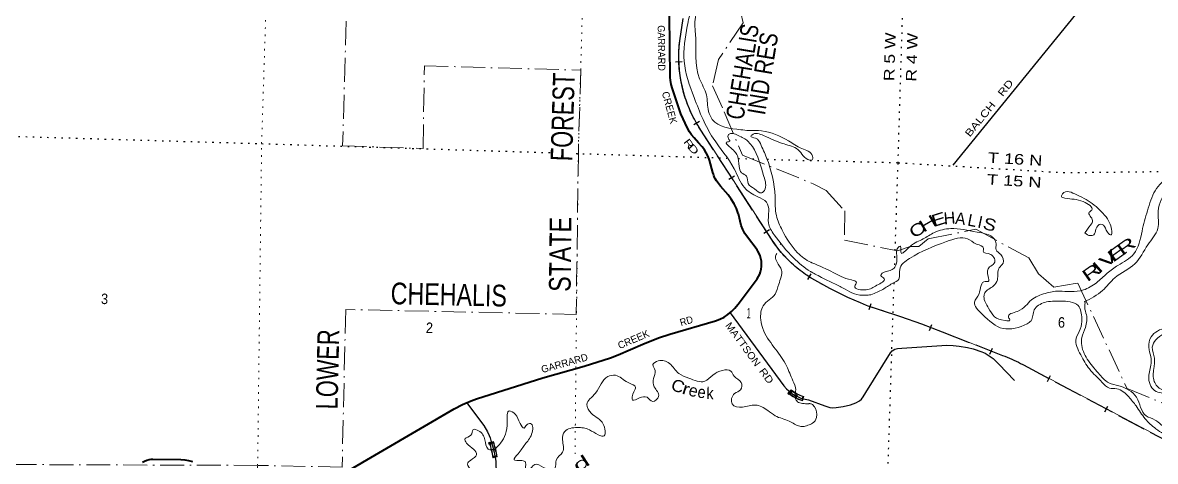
# Model space of a CAD drawing. Header units: feet. Extents: x -757852 to -501257, y -360805 to -170898.
# Drawn here: x -578744 to -559812, y -246280 to -238948 of the extents above; entities that cross this region are included whole.
import ezdxf
from ezdxf.enums import TextEntityAlignment as Align

# ---------------------------------------------------------------- set-up
doc = ezdxf.new("R2010")
doc.units = ezdxf.units.FT
doc.header["$LTSCALE"] = 80
doc.header["$PDMODE"] = 32
doc.header["$PDSIZE"] = 40
for name, pattern in [('DOT_DASHED', [7.7, 5, -1.2, 0.3, -1.2]), ('DOTTED', [1.5, 0.3, -1.2]), ('LONG_DASHED', [7.5, 6, -1.5])]:
    doc.linetypes.add(name, pattern=pattern)
for name, color, linetype, lineweight in [('26', 7, 'Continuous', 40), ('27', 7, 'Continuous', 13), ('29', 7, 'Continuous', 25), ('31', 7, 'Continuous', 13), ('34', 7, 'Continuous', 13), ('39', 7, 'Continuous', 13), ('41', 7, 'Continuous', 13), ('44', 7, 'DOT_DASHED', 13), ('6', 7, 'DOTTED', 25), ('63', 7, 'Continuous', 25), ('7', 7, 'DOTTED', 13)]:
    doc.layers.add(name, color=color, linetype=linetype, lineweight=lineweight)
doc.layers.add('30', color=7, linetype='Continuous')

msp = doc.modelspace()

# ---------------------------------------------------------------- linework, layer by layer
at = {"layer": '26'}
for points in [[(-566812.85, -242054.71), (-566851.98, -241973.29), (-566899.4, -241896.42), (-566954.59, -241824.92), (-567080.14, -241679.94), (-567127.59, -241615.62), (-567146.09, -241590.54), (-567161.48, -241565.62), (-567166.97, -241556.74), (-567184.24, -241520.85), (-567190.01, -241504.73), (-567198.69, -241479.89), (-567205.86, -241454.73), (-567265.45, -241245.65), (-567271.15, -241229.29), (-567291.8, -241173.71), (-567318.15, -241120.6), (-567349.91, -241070.53), (-567385.16, -241025.83), (-567445.24, -240954.34), (-567522.37, -240872.16), (-567563.99, -240823.28), (-567600.26, -240770.32), (-567630.8, -240713.85), (-567631.09, -240713.24), (-567741.59, -240470.29), (-567884.84, -240051.5), (-567903.99, -239981.61), (-567915.74, -239910.1), (-567919.37, -239862.26), (-567932.11, -238816.46)], [(-573354.4, -246466.06), (-571530.01, -245401.56), (-571393.51, -245327.22), (-571249.99, -245267.56), (-571156.1, -245237.66), (-570051.51, -244881.38), (-569358.59, -244688.24), (-568919.36, -244549.72), (-568789.12, -244498.65), (-568380.56, -244322.11), (-568118.35, -244214.44), (-567924.43, -244154.5), (-567165.24, -243933.25), (-567091.74, -243905.04), (-567021.6, -243869.31), (-566955.57, -243826.44), (-566894.39, -243776.91), (-566838.72, -243721.25), (-566789.17, -243660.08), (-566782.62, -243650.92), (-566467.52, -243230.53), (-566444.23, -243192.58), (-566425.03, -243152.41), (-566410.13, -243110.45), (-566399.7, -243067.16), (-566393.85, -243023.02), (-566392.65, -242978.51), (-566396.11, -242934.12), (-566404.19, -242890.33), (-566416.8, -242847.63), (-566433.81, -242806.48), (-566455.03, -242767.33), (-566470.05, -242744.46), (-566629.52, -242533.04), (-566670.69, -242470.83), (-566705.12, -242404.65), (-566732.45, -242335.24), (-566752.38, -242263.35), (-566752.45, -242263.03), (-566781.04, -242144.53), (-566782.45, -242139.76), (-566812.85, -242054.71)], [(-576738.6, -246292.12), (-576704.5, -246274.54), (-576668.74, -246260.62), (-576631.73, -246250.51), (-576593.87, -246244.32), (-576569.07, -246242.45), (-576102.06, -246251.04), (-576035.65, -246254.91), (-575970.01, -246265.69), (-575905.86, -246283.29)]]:
    msp.add_lwpolyline(points, dxfattribs=at)
at = {"layer": '29'}
msp.add_line((-560950.38, -238564.21), (-563195.71, -241326.88), dxfattribs=at)
for points in [[(-566919.42, -243798.81), (-566023.16, -245017.67), (-565978.76, -245066.18), (-565939.04, -245101.82), (-565885.3, -245143.31), (-565831.56, -245176.62), (-565782.5, -245202.92), (-565738.1, -245223.37), (-565704.22, -245233.31), (-565663.34, -245242.07), (-565609.35, -245251.99)], [(-565609.35, -245251.99), (-565337.23, -245349.4), (-565254.34, -245378.11), (-565213.96, -245383.42), (-565148.08, -245380.23), (-565031.19, -245362.16), (-564907.92, -245335.58), (-564818.66, -245302.62), (-564759.15, -245269.67), (-564725.14, -245238.83), (-564697.52, -245199.5), (-564648.63, -245128.27), (-564236.32, -244464.88), (-564208.7, -244430.86), (-564168.31, -244405.34), (-564123.68, -244394.71), (-564049.3, -244388.33), (-563296.94, -244337.31), (-563192.8, -244342.62), (-563088.67, -244352.2), (-562952.65, -244378.77), (-562859.13, -244401.09), (-562712.49, -244451.06), (-562655.11, -244473.39), (-562604.1, -244503.15), (-562525.47, -244560.57), (-562425.57, -244656.24), (-562166.72, -244926.95)], [(-571324.79, -245297), (-571037.3, -245678.61), (-570971.88, -245788.47), (-570946.18, -245846.91), (-570932.16, -245886.07), (-570918.14, -245933.4), (-570890.1, -246022.81), (-570864.4, -246125.08), (-570849.21, -246194.62), (-570841.03, -246242.54), (-570836.36, -246284.03), (-570831.28, -246490.83)]]:
    msp.add_lwpolyline(points, dxfattribs=at)
at = {"layer": '29', "linetype": 'DOTTED', "lineweight": 100}
for centre, radius, start, end in [((-565521.56, -244620.66), 636.34, 230.88771, 253.69054), ((-572758.04, -246544.87), 1938.98, 9.86967, 17.54657)]:
    msp.add_arc(centre, radius, start, end, dxfattribs=at)
at = {"layer": '31'}
for p, q in [((-565946.48, -245143.64), (-565899.5, -245085.18)), ((-565935.23, -245142.41), (-565898.27, -245096.42)), ((-565699.46, -245200.84), (-565716.38, -245257.37)), ((-565689.51, -245195.47), (-565711.01, -245267.33)), ((-570945.09, -245971.41), (-570873.45, -245949.21)), ((-570935.05, -245976.67), (-570878.69, -245959.21)), ((-570810.81, -246206.05), (-570884.69, -246218.99)), ((-570820.08, -246199.54), (-570878.2, -246209.72))]:
    msp.add_line(p, q, dxfattribs=at)
for centre, radius, start, end in [((-565521.56, -244620.66), 673.84, 230.88774, 253.69059), ((-565521.56, -244620.66), 665.84, 231.59097, 252.98715), ((-565521.56, -244620.66), 598.84, 230.88755, 253.69028), ((-565521.56, -244620.66), 606.84, 231.62749, 252.95217), ((-572758.04, -246544.87), 1901.48, 9.86966, 17.54657), ((-572758.04, -246544.87), 1909.48, 10.1089, 17.31153), ((-572758.03, -246544.87), 1968.48, 10.10367, 17.30872), ((-572758.03, -246544.87), 1976.48, 9.86965, 17.54656)]:
    msp.add_arc(centre, radius, start, end, dxfattribs=at)
for p in [(-565935.23, -245142.41), (-570935.05, -245976.67)]:
    msp.add_point(p, dxfattribs=at)
at = {"layer": '34'}
for p, q in [((-567759.76, -239251.28), (-567703.06, -238879.01)), ((-566217.41, -242582.24), (-567408.5, -240741.9)), ((-563373.81, -244117.66), (-562366.87, -244510.25)), ((-562017.26, -244668.97), (-559377.04, -246068.03))]:
    msp.add_line(p, q, dxfattribs=at)
for centre, radius, start, end in [((-565560.83, -239519.8), 2215.26, 173.03771, 213.48163), ((-564465.21, -241427.24), 2098.63, 213.39156, 238.4406), ((-562250.63, -237634.07), 6491.18, 239.36779, 248.62875), ((-571106.95, -264035.57), 21366.44, 68.78127, 72.31473), ((-563169.23, -246741.99), 2371.59, 60.93927, 70.2254)]:
    msp.add_arc(centre, radius, start, end, dxfattribs=at)
at = {"layer": '39'}
msp.add_line((-566074.47, -242640.66), (-566080.62, -242656.22), dxfattribs=at)
for points in [[(-588972.55, -237691.97), (-588456.45, -237778.62), (-588242.22, -237745.13), (-587915.96, -237793.62), (-587554.17, -237863.34), (-587416.85, -237845.54), (-587256.99, -237814.36), (-587031.88, -237881.79), (-586680.11, -238013.56), (-586442.31, -238188), (-585994.39, -238395.21), (-585657.7, -238685.41), (-585574.21, -238842.93), (-585470.86, -239071.48), (-585271.39, -239186.38), (-585057.6, -239166.96), (-584833.64, -239143.84), (-584543.44, -239251.54), (-583947.36, -239352.77), (-583448.71, -239418.75), (-583242.32, -239378.98), (-582879.41, -239096.71), (-582607.81, -238839.73), (-582191.01, -238380.13), (-581788.92, -237940.18), (-581465.81, -237898.05), (-581201.77, -237942.57), (-581029.91, -237913.78), (-580908.54, -237764.72), (-580761.34, -237562.16), (-580399.58, -237442.79), (-579818.81, -237139.22), (-579606.2, -237093.61), (-579361.71, -237183.78), (-578958.05, -237391.6), (-578756.22, -237432.15), (-578506.01, -237279.1), (-578121.11, -237190.64), (-577761.9, -237151.65), (-577427.41, -236940.91), (-577194.04, -236811.46), (-576992.44, -236795.68), (-576735.92, -236823.87), (-576685.76, -236827.46), (-576614.74, -236807.57), (-576508.99, -236770.66), (-576466.36, -236884.65), (-576370.02, -236954.07), (-576127.82, -236989.85), (-576043.98, -237072.95), (-575991.74, -237201.33), (-575830.13, -237304.98), (-575736.56, -237271.72), (-575697.69, -237124.08), (-575541.27, -237074.69), (-575336.99, -237227.97), (-575112.61, -237381.87), (-574884.9, -237432.87), (-574786.99, -237450.46), (-574674.04, -237566.66), (-574369.78, -237674.8), (-574142.6, -237740.29), (-574070.68, -237818.99), (-574041.57, -237852.09), (-573811.07, -237939.81), (-573510.03, -238086.07), (-573238.02, -238132.85), (-573118.37, -238038.05), (-572917.37, -237851.26), (-572720, -237779.02), (-572557.36, -237850.52), (-572167.48, -237985.5), (-572014.32, -238038.6), (-571924.36, -238055.51), (-571772.88, -238098.5), (-571512.73, -238012.14), (-571414.92, -237908.61), (-571263.89, -237838.93), (-571136.14, -237742.37), (-571132.41, -237561.45), (-571167.2, -237453.74), (-571094.37, -237313.21), (-570976.44, -237019.21), (-570814.06, -236972.02), (-570717.08, -236894.61), (-570654.23, -236751.75), (-570467.1, -236558.5), (-570227.99, -236501.65), (-570071.35, -236635.32), (-569819.07, -236733.78), (-569539.49, -236859.25), (-569320.67, -236934.53), (-569089.72, -237008.18), (-568987.33, -237013.42), (-568901.7, -236913.52), (-568737.7, -236878.45), (-568497.02, -236893.96)], [(-567335.99, -238394.33), (-567488.26, -238571.29), (-567559.02, -238709.87), (-567634.76, -239005.2), (-567687.54, -239590.92), (-567519.83, -240199.67), (-567372.53, -240564.37), (-567204.31, -240876.53), (-566851.78, -241391.43), (-566678.71, -241704.65), (-566458.36, -241858.42), (-566310.36, -241947.57), (-566272.76, -242093.59), (-566279.2, -242296.55), (-566182.86, -242492.69), (-565858.35, -242878.52), (-565575.64, -243109.1), (-565565.73, -243114.96), (-565556, -243120.44)], [(-565552.6, -242959.81), (-565562.46, -242955.61), (-565569.73, -242952.44), (-565792.18, -242792.64), (-566047.78, -242418.49), (-566146.54, -242171.99), (-566168.67, -241855.47), (-566309.05, -241209.36), (-566414.03, -240968.69), (-566495.6, -240877.62), (-566570.93, -240843.06), (-566556.29, -240825.42), (-566359.53, -240835.63), (-566018.06, -240975.12), (-565783.8, -241071), (-565588.18, -241244.12), (-565547.88, -241241.36), (-565541.94, -241181.2), (-565720.81, -241050.86), (-565944.07, -240925.15), (-566395.21, -240756.06), (-566604.15, -240749.48), (-566738.51, -240737.21), (-567217.71, -240565.22), (-567279.8, -240430.51), (-567315.26, -240153.8), (-567429.39, -239884.68), (-567498.08, -239134.22), (-567492.15, -238820.6), (-567396.32, -238652.63), (-567211.35, -238527.69)], [(-565552.6, -242959.81), (-565195.12, -243121.65), (-564890.71, -243248.68), (-564809.83, -243289.53), (-564833.24, -243347.33), (-564643.72, -243411.97), (-564465.14, -243337.57), (-564344.07, -243227.68), (-564401.16, -243174.1), (-564313.18, -243105.69), (-564224.19, -243081.56), (-564166.84, -243034.59), (-564134.29, -242838.22), (-564113.27, -242707.97), (-564078.52, -242682.61), (-564066.08, -242755.29), (-564062.97, -242795.59), (-563918.01, -242696.3), (-563691.87, -242562.65), (-563504.49, -242454.26), (-563231.66, -242390.05), (-562792.72, -242448.27), (-562507.75, -242559.32), (-562473.44, -242642.56), (-562471.77, -242747.19), (-562397.09, -242823.3), (-562358.1, -242966.98), (-562424.25, -243047.95), (-562452.79, -243244.41), (-562515.37, -243345.57), (-562660.73, -243462.95), (-562676.2, -243524.95), (-562600.17, -243719.76), (-562500.86, -243862.8), (-562323.35, -243925.15), (-562242.84, -243920.94), (-562265.82, -243870.14), (-562116.89, -243772.95), (-561881.4, -243581.18), (-561651.78, -243471.74), (-561421.78, -243434.72), (-561222.96, -243443.25), (-561013.27, -243415.82), (-560795.44, -243294.05), (-560615.01, -243137.23), (-560437.13, -243004.49), (-560171.51, -242813.41), (-560034.29, -242432.36), (-559944.18, -242090.47), (-559816.08, -241757.48), (-559568.61, -241479.5), (-559395.02, -241358.73), (-559311.4, -241394.82), (-559214.23, -241364.84), (-559267.49, -241319.39), (-559209.6, -241248.29), (-558896.88, -241108.56), (-558696.07, -241028.63), (-558504.63, -241097.33), (-558335.32, -241256.04), (-558289.35, -241357.65), (-558300.75, -241417.73), (-558302.24, -241484.07), (-558354.53, -241484.9), (-558418.33, -241461.32), (-558492.19, -241349.03), (-558618.75, -241255.65), (-558703.28, -241259.77), (-558627.18, -241362.06), (-558596.47, -241427.12), (-558641.85, -241478.38), (-558743.6, -241443.9), (-558894.52, -241450.53), (-559014.62, -241427.7), (-559171.21, -241418.11), (-559214.08, -241447.31), (-559070.9, -241516.93), (-558872.98, -241565.66), (-558764.57, -241572.14), (-558723.01, -241601.24), (-558743.42, -241614.86), (-558573.72, -241666.98), (-558119.81, -241685.31), (-557757.59, -241757.89), (-557566.01, -241820.56), (-557473.54, -241820.64), (-557441.23, -241724.83), (-557378.04, -241507.03), (-557267.19, -241225.95), (-557051.79, -241033.72), (-556606.03, -240788.39), (-556240.71, -240633.76), (-555861.98, -240598.09), (-555583.06, -240799.51), (-555421.06, -241283.89), (-555484.89, -241529.83), (-555667.01, -241672.53)], [(-566391.26, -241397.45), (-566623.89, -240927.89), (-566785.77, -240832.28), (-566944.16, -240817.23), (-566946.46, -240889.58), (-566925.51, -240926.45), (-566978.44, -240946.91), (-566934.4, -241016.69), (-566798.62, -241173.84), (-566768.07, -241351.82), (-566727.12, -241455.7), (-566646.54, -241514.56), (-566618.22, -241636.14), (-566512.47, -241725.97), (-566391.96, -241794.13), (-566346.36, -241751.31), (-566355.03, -241517.7), (-566391.26, -241397.45)], [(-560991.86, -242462.95), (-560896.45, -242332.36), (-560860.53, -242254.74), (-560919.75, -242116.62), (-560897.24, -242099.03), (-560874.69, -242079.43), (-561016.28, -241939.45), (-561326.54, -241880.13), (-561380.2, -241852.76), (-561363.08, -241806.89), (-561124.26, -241824.37), (-560834.61, -241995.87), (-560614.64, -242226.12), (-560540.89, -242432.94), (-560548.31, -242495.12), (-560613.62, -242449.4), (-560681.33, -242331.21), (-560723.21, -242316.18), (-560805.47, -242398.79), (-560841.75, -242492.5), (-560896.36, -242507.35), (-560991.86, -242462.95)], [(-560999.62, -243613.24), (-560695.86, -243425.03), (-560488, -243210.51), (-560155.12, -242978.71), (-559936.88, -242659.83), (-559772, -242390.03), (-559763.4, -242096.58), (-559606.72, -241744.13), (-559478.01, -241652.51), (-559310.97, -241644.23), (-559151.09, -241686.07), (-558467.96, -241880.56), (-558270.24, -241848.84), (-557927.7, -241902.87), (-557506.05, -242015), (-557365.75, -242122.77), (-557385.95, -242395.85), (-557619.59, -242684.2), (-557751.21, -242815.98), (-557773.65, -242920.06), (-557735.07, -242902.83), (-557671.16, -242831.87), (-557639.91, -242872.8), (-557767.83, -243018.74), (-557843.3, -243067.31), (-557887.12, -242959.72), (-558011.31, -242850.31), (-558260.52, -242937.18), (-558395.77, -243141.28), (-558484.95, -243352.45), (-558606.79, -243496.52), (-558596.89, -243681.78), (-558641.11, -243771.29), (-558850.91, -243893.24), (-559632.28, -244044.48), (-559882.98, -244197.69), (-559923.13, -244373.78), (-559888.43, -244529.43), (-559887.66, -244674.27), (-559922.86, -244898.73), (-559799.01, -245112.73), (-559574.84, -245156.02), (-559355.2, -245490.86), (-559315.11, -245674.79), (-559415.15, -245742.92), (-559630, -245732.02), (-559815.75, -245589.03), (-559966.96, -245519.23), (-560128.87, -245209.84), (-560424.09, -245018.11), (-560587.81, -244968.14), (-560765.07, -244805.22), (-560950.75, -244569.72), (-561047.4, -244308.07), (-561041.21, -244211.66), (-560981.06, -244040.05), (-560962.26, -243829.29), (-560991.2, -243685.84), (-560997.56, -243611.27), (-560999.62, -243613.24)], [(-564565.47, -243496.8), (-564368.18, -243406.14), (-564209.2, -243309.18), (-564098.94, -243233.24), (-564085.28, -243072.65), (-563920.34, -242889.33), (-563304.9, -242607.62), (-562952.02, -242559.3), (-562799.25, -242649.25), (-562682.28, -242722.3), (-562689.31, -242766.39), (-562563.9, -242821.53), (-562504.91, -242969.69), (-562584.67, -243030.23), (-562606.41, -243192.65), (-562604.2, -243273.16), (-562654.43, -243272.02), (-562759.59, -243478.81), (-562835.13, -243619.9), (-562704.94, -243819.96), (-562356.51, -244059.16), (-561956.7, -243979.72), (-561889.22, -243928.96), (-561834.87, -243747.16), (-561661.24, -243624.39), (-561399.41, -243602.16), (-561103.53, -243675.24), (-561042.11, -243893.86), (-561066.18, -244070.31), (-561135.96, -244223.59), (-561059.77, -244500.87), (-560914.27, -244735.47), (-560700.19, -244959.55), (-560579.7, -245054.81), (-560457.37, -245067.64), (-560257.37, -245202.9), (-560134.13, -245354.53), (-559982.11, -245567.15), (-559804.94, -245734.09), (-559526.99, -245889.22), (-559280.12, -245906.89), (-559197.13, -245792.11), (-559213.2, -245612.74), (-559366.67, -245285.44), (-559545.49, -245102.38), (-559705.73, -245076.63), (-559831.39, -244943.04), (-559838.7, -244731.69), (-559828.74, -244556.93), (-559862.8, -244373.13), (-559676.87, -244150.07), (-559135.59, -244037.64), (-558718.39, -243900.27), (-558508.05, -243754.19), (-558530.01, -243568.65), (-558465.61, -243475.58), (-558375.64, -243318.73), (-558284.09, -243091.51), (-558050.93, -242913.77), (-557958.8, -243018.44), (-557932.93, -243119.59), (-557911.19, -243136.17), (-558041.93, -243318.25), (-558205.29, -243610.21), (-558290.13, -243986.41), (-558189.83, -244443.24), (-558070.89, -244964.85), (-558092.47, -245030.73), (-558003.86, -245292.2), (-557873.94, -245504.32), (-557643.79, -245728.77), (-557547.24, -245994.44), (-557252.7, -246395.33), (-556881.24, -246504.32), (-556316.46, -246458.17), (-555992.32, -246359.25), (-555434.55, -246152.98), (-555199, -245804.3), (-555185.63, -245567.27), (-555086.88, -245287.93), (-555000.28, -245012.33), (-554806.06, -244867.9), (-554526.21, -244938.6), (-554275.58, -245235.92), (-554034.88, -245796.5), (-553798.92, -246031.14), (-553268.73, -246317.15), (-552934.06, -246437.12), (-552616.24, -246538.15), (-552020.59, -246729.68), (-551797.64, -246788.5), (-551506.03, -246604.04), (-551347.95, -246368.28), (-551322.44, -246127.5), (-551393.26, -245790), (-551542.61, -245637.78)], [(-566139.83, -242806.2), (-566162.45, -242863.47), (-566135.06, -242950.83), (-566060.79, -243081.9), (-566106.55, -243319.84), (-566168.1, -243484.86), (-566365.27, -243677.81), (-566406.89, -243911.85), (-566356.63, -244102.52), (-566159.14, -244406.45), (-565976.95, -244685.75), (-565870.15, -244932.52), (-565822.7, -245084.88), (-565826.68, -245133.57)], [(-564565.47, -243496.8), (-564660.61, -243502.75), (-564842.78, -243481.18), (-564996.18, -243402.08), (-565171.15, -243313.4), (-565360.5, -243224.71), (-565477.95, -243160), (-565556, -243120.44)], [(-570840.06, -246065.98), (-570755.86, -245973.63), (-570646.19, -245623.04), (-570610.06, -245435.09), (-570511.33, -245492.51), (-570427.78, -245648.02), (-570363.84, -245724.46), (-570324.01, -245673.42), (-570254.81, -245647.43), (-570236.31, -245825.03), (-570346.27, -245994.57), (-570464, -246155.81), (-570531.42, -246252.26), (-570399.14, -246266.48), (-570337.75, -246296.57), (-570336, -246431.4), (-570252.35, -246393.8), (-570182, -246331.65), (-570036.75, -246380.47), (-569844.01, -246390.56), (-569827.74, -246258.31), (-569718.94, -246124.95), (-569718.52, -245921.79), (-569683.86, -245780.06), (-569474.63, -245714.23), (-569268.78, -245754.9), (-569024.48, -245851.1), (-569040.45, -245657.49), (-569237.88, -245478.28), (-569315.53, -245326.98), (-569168.84, -245140.49), (-568964.97, -244863.28), (-568837.57, -244841.14), (-568622.29, -244964.58), (-568498.08, -245042.92), (-568528.56, -245116.39), (-568549.04, -245254.54), (-568435.32, -245219.9), (-568308.3, -245209.82), (-568211.96, -245279.23), (-568114.73, -245193.78), (-568186.1, -245034.64), (-568201.79, -244895.34), (-568173.41, -244761.46), (-568208.52, -244663.8), (-568122.1, -244602.15), (-567934.33, -244642.26), (-567774.82, -244812.23), (-567608.36, -244889.88), (-567344.57, -244942.44), (-567206.52, -244838.16), (-567049.14, -244758.62), (-566906.82, -244773.16), (-566853.18, -244857.32), (-566733.82, -244961.66), (-566743.74, -245084.05), (-566846.23, -245145.2), (-566883.99, -245321.03), (-566714.75, -245374.63), (-566496.43, -245339.26), (-566290.11, -245428.23), (-566164.27, -245518.68), (-565931.83, -245608.47), (-565753.56, -245694.55), (-565694.52, -245699.11), (-565663.75, -245691.94), (-565620.6, -245677.17)], [(-565826.68, -245133.57), (-565832.23, -245219.47), (-565792.79, -245282.95), (-565709.24, -245311.73), (-565610.39, -245319.45)], [(-565610.78, -245319.62), (-565600.7, -245315.17), (-565586.17, -245315.47), (-565566.3, -245318.44), (-565541.98, -245327.93), (-565518.85, -245356.72), (-565509.9, -245369.44), (-565475.66, -245545.2), (-565542.21, -245644.26), (-565620.6, -245677.17)], [(-571274.57, -246603.02), (-571253.21, -246436.73), (-571307.96, -246324.37), (-571255.63, -246259.64), (-571156.2, -246168.22), (-571203.68, -246080.23), (-571322.98, -245973.89), (-571348.81, -245900.66), (-571250.47, -245843.4), (-571215.32, -245749.97), (-571123.42, -245768.95), (-571017.58, -245919.13), (-570962.15, -246073.75), (-570937.74, -246086.16), (-570839.43, -246065.29)]]:
    msp.add_spline(points, degree=3, dxfattribs=at)
at = {"layer": '44'}
for points in [[(-565378.53, -235948.86), (-565670.7, -235940.47), (-565509.81, -236710.3), (-565988.28, -237646.07), (-566706.94, -237878.51), (-566881.16, -238183.58), (-566698.78, -238948.08), (-567115.04, -239563.88), (-567212.59, -240004.95), (-567016.22, -240437.12), (-566713.88, -241162), (-565519.63, -241646.46)], [(-569332.17, -236837.21), (-569380.56, -238479.99), (-573318.63, -238306.43), (-573395.86, -241005.18), (-572051.39, -241052), (-572029.94, -239669.2), (-569413.51, -239743.12), (-569456.06, -241105.21), (-569490.09, -243823), (-573344.81, -243742.13), (-573404.37, -246376.94), (-574814.21, -246347.61), (-580042.1, -246329.1)], [(-565519.63, -241646.46), (-565312.88, -241751.72), (-565001.63, -242095.06), (-565009.4, -242583.75), (-564122.8, -242760.39), (-563909.99, -242691.65), (-563763.09, -242687.53), (-563607.15, -242558.91), (-562811.93, -242401.17), (-561925.66, -242879.55), (-561763.21, -243147.47), (-561511.16, -243369.49), (-561107.33, -243301.83), (-560285.15, -245064.17), (-559524.4, -245372.24)]]:
    msp.add_lwpolyline(points, dxfattribs=at)
at = {"layer": '6'}
for p, q in [((-566784.18, -241216.63), (-566475.77, -241226.01)), ((-566302.92, -241231.28), (-565509.95, -241255.42))]:
    msp.add_line(p, q, dxfattribs=at)
for points in [[(-563366.26, -222141.63), (-563514.18, -225442.42), (-563742.26, -230761.17), (-563956.35, -235993.76), (-564117.67, -241293.92), (-564175.77, -243052.11)], [(-592787.56, -240221.74), (-590622.94, -240331.52), (-585522.61, -240638.88), (-580132.41, -240810.53), (-574749.87, -240969.87), (-569908.72, -241121.12)], [(-569491.89, -241134.14), (-569383.74, -241137.52), (-566976.42, -241210.79)], [(-559522.5, -241439.23), (-561327.14, -241459.75), (-564117.67, -241293.92), (-565509.95, -241255.42)], [(-564183.73, -243293.12), (-564293.65, -246619.89), (-564444.39, -251896.15), (-564591.08, -257081.99), (-564755.93, -262359.94), (-564861.63, -267689.52), (-564864.76, -267890.24)]]:
    msp.add_lwpolyline(points, dxfattribs=at)
at = {"layer": '63'}
for p, q in [((-567720.89, -239604.47), (-567831.39, -239609.4)), ((-567430.77, -240599.09), (-567526.9, -240653.8)), ((-566847.11, -241510.83), (-566939.97, -241570.93)), ((-566262.34, -242409.55), (-566355.2, -242469.64)), ((-565568.16, -243147.1), (-565627.68, -243240.32)), ((-564597.75, -243743.97), (-564563.3, -243638.87)), ((-563587.02, -244093.54), (-563547.58, -243990.21)), ((-562576.17, -244488.87), (-562535.99, -244385.82)), ((-561613.7, -244943.36), (-561561.91, -244845.63)), ((-560655.51, -245454.07), (-560603.72, -245356.33))]:
    msp.add_line(p, q, dxfattribs=at)
at = {"layer": '63', "linetype": 'LONG_DASHED'}
for points in [[(-565557.63, -243218.58), (-565565.72, -243215.43), (-565596.87, -243196), (-565627.46, -243175.92), (-565657.81, -243155.44), (-565687.75, -243134.43), (-565717.4, -243112.73), (-565746.52, -243090.68), (-565775.52, -243068.05), (-565803.82, -243044.96), (-565832, -243021.28), (-565859.48, -242997.15), (-565886.72, -242972.6), (-565913.44, -242947.72), (-565939.86, -242922.12), (-565965.59, -242896.08), (-565990.95, -242869.8), (-566016.03, -242842.82), (-566040.46, -242815.67), (-566064.49, -242788), (-566087.93, -242759.69), (-566110.9, -242731.32), (-566133.46, -242702.44), (-566155.44, -242672.91), (-566176.95, -242643.34), (-566197.93, -242613.41), (-566218.33, -242582.84), (-567409.42, -240742.5), (-567418.74, -240728.19), (-567439.75, -240695.47), (-567459.86, -240662.66), (-567479.44, -240629.23), (-567498.56, -240595.64), (-567517.19, -240561.66), (-567534.88, -240527.34), (-567552.3, -240492.61), (-567569.03, -240457.75), (-567585.05, -240422.52), (-567600.38, -240387.16), (-567615.22, -240351.41), (-567629.59, -240315.5), (-567643.02, -240279.24), (-567655.99, -240242.83), (-567668.25, -240206.05), (-567680.03, -240169.11), (-567690.92, -240132.05), (-567701.33, -240094.84), (-567711.06, -240057.48), (-567720.07, -240019.76), (-567728.43, -239982.12), (-567736.29, -239944.09), (-567743.26, -239906.17), (-567749.76, -239867.87), (-567755.36, -239829.67), (-567760.5, -239791.32), (-567764.98, -239753.03), (-567768.75, -239714.38), (-567771.63, -239675.86), (-567774.08, -239637.38), (-567775.81, -239598.54), (-567776.91, -239560), (-567777.32, -239521.32), (-567776.83, -239482.53), (-567775.92, -239444.01), (-567774.33, -239405.35), (-567771.83, -239366.58), (-567768.91, -239328.09), (-567765.33, -239289.68), (-567760.85, -239251.13), (-567704.15, -238878.83)], [(-565557.49, -243218.5), (-565459.44, -243275.81), (-565360.62, -243330.56), (-565260.79, -243383.64), (-565159.76, -243435.92), (-565057.97, -243485.64), (-564955.73, -243533.36), (-564852.28, -243580.28), (-564748.06, -243624.64), (-564643.41, -243667.01), (-564615.71, -243677.88), (-564425.99, -243740.06), (-564073.22, -243858.68), (-563722.77, -243983.29), (-563373.41, -244116.63), (-562366.48, -244509.22), (-562327.5, -244523.48), (-562289.05, -244538.57), (-562250.85, -244554.33), (-562212.58, -244570.6), (-562174.85, -244587.7), (-562137.59, -244605.38), (-562100.27, -244623.59), (-562063.48, -244642.62), (-562027.16, -244662.22), (-562016.74, -244668), (-559376.55, -246067.04)]]:
    msp.add_lwpolyline(points, dxfattribs=at)
at = {"layer": '7'}
msp.add_line((-569496.07, -244695.25), (-569511.72, -246156.63), dxfattribs=at)
for points in [[(-574839.26, -247585.45), (-574816.01, -246348.74), (-574749.87, -240969.87), (-574578.65, -235638.55), (-574349.36, -230417.6), (-574130.95, -225119.96), (-573953.19, -221877.77)], [(-569179.62, -232582.11), (-569300.55, -235754.46), (-569457.92, -241132.39), (-569493.44, -244449.78)]]:
    msp.add_lwpolyline(points, dxfattribs=at)

# ---------------------------------------------------------------- texts
at = {"layer": '27', "width": 0.95}
for s, rotation, p in [('GARRARD', 270.698, (-568130.18, -238991.88)), ('RD', 16.248, (-567738.93, -244021.02))]:
    msp.add_text(s, height=120, rotation=rotation, dxfattribs=at).set_placement(p)
at = {"layer": '27'}
msp.add_text('CREEK', height=120, rotation=285.389, dxfattribs=at).set_placement((-567989.46, -240383.6), align=Align.CENTER)
for s, rotation, width, p in [('R', 307.004, 1.4, (-567657.52, -241008.11)), ('D', 311.349, 1.55, (-567576.87, -241103.16))]:
    msp.add_text(s, height=120, rotation=rotation, dxfattribs=dict(at, width=width)).set_placement(p, align=Align.CENTER)
for s, rotation, p in [('CREEK', 23.369, (-568764.75, -244406.42)), ('GARRARD', 15.575, (-570057.98, -244804.78))]:
    msp.add_text(s, height=120, rotation=rotation, dxfattribs=at).set_placement(p)
at = {"layer": '30'}
for s, rotation, width, p in [('BALCH   RD', 50.898, 1.3, (-562912.98, -240868.02)), ('MATTSON', 306.328, 1.1, (-567006.86, -244011.07)), ('RD', 306.328, 1.2, (-566443.12, -244774.37))]:
    msp.add_text(s, height=120, rotation=rotation, dxfattribs=dict(at, width=width)).set_placement(p)
at = {"layer": '41'}
for s, rotation, width, p in [('E', 17.445, 1.35, (-563519.23, -242365.43)), ('A', 353.434, 0.95, (-563164.43, -242311.61)), ('C', 30.57, 1.35, (-563854.48, -242560.37)), ('H', 30.096, 1.5, (-563691.6, -242461.98)), ('S', 344.366, 1.2, (-562709.04, -242388.42)), ('E', 35.826, 1.8, (-560526.81, -242967.9)), ('R', 35.547, 1.6, (-560366.1, -242852.49)), ('V', 38.752, 1.7, (-560651.95, -243065.83)), ('R', 35.159, 1.6, (-560950.18, -243289.44)), ('I', 41.164, 1.65, (-560758.81, -243153.64))]:
    msp.add_text(s, height=200, rotation=rotation, dxfattribs=dict(at, width=width)).set_placement(p)
for s, rotation, p in [('H', 4.776, (-563341.29, -242319.92)), ('L', 348.965, (-562963.53, -242336.19)), ('I', 347.807, (-562795.74, -242369.55))]:
    msp.add_text(s, height=200, rotation=rotation, dxfattribs=at).set_placement(p)
for s, rotation, width, p in [('C', 339.203, 1.1, (-567826.76, -245113.14)), ('r', 342.332, 1.3, (-567683.02, -245161.79)), ('e', 352.59, 0.9, (-567406.65, -245220.67)), ('k', 358.721, 0.9, (-567257.63, -245240.58)), ('d', 33.481, 1.8, (-569353.36, -246395.99))]:
    msp.add_text(s, height=200, rotation=rotation, dxfattribs=dict(at, width=width)).set_placement(p, align=Align.CENTER)
msp.add_text('e', height=200, rotation=346.459, dxfattribs=at).set_placement((-567555.27, -245193.73), align=Align.CENTER)
at = {"layer": '44'}
for s, width, p in [('CHEHALIS', 0.8, (-566566.38, -239793.22)), ('IND RES', 0.85, (-566225.19, -239822.29))]:
    msp.add_text(s, height=300, rotation=80.529, dxfattribs=dict(at, width=width)).set_placement(p, align=Align.CENTER)
for s, rotation, width, p in [('FOREST', 88.324, 0.75, (-569558.2, -241266.68)), ('STATE', 89.387, 0.8, (-569585.12, -243447.88)), ('CHEHALIS', 358.798, 0.8, (-572595.84, -243653)), ('LOWER', 88.705, 0.75, (-573480.84, -245413.31))]:
    msp.add_text(s, height=363, rotation=rotation, dxfattribs=dict(at, width=width)).set_placement(p)
at = {"layer": '6'}
for s, rotation, width, p in [('R 5 W', 88.257, 1.25, (-564177.1, -239926.98)), ('R 4 W', 88.257, 1.25, (-563807.36, -239935.03)), ('T 16 N', 356.599, 1.3, (-562617.31, -241287.25)), ('T 15 N', 356.599, 1.3, (-562631.41, -241652.36))]:
    msp.add_text(s, height=175, rotation=rotation, dxfattribs=dict(at, width=width)).set_placement(p)
at = {"layer": '7'}
for s, rotation, width, p in [('3', 358.197, 0.9, (-577435.96, -243649.61)), ('1', 358.197, 0.45, (-566644.93, -243888.58)), ('2', 358.197, 0.9, (-572005.79, -244132.88)), ('6', 358.701, 0.9, (-561441.5, -244043.7))]:
    msp.add_text(s, height=175, rotation=rotation, dxfattribs=dict(at, width=width)).set_placement(p)

doc.saveas('drawing.dxf')
